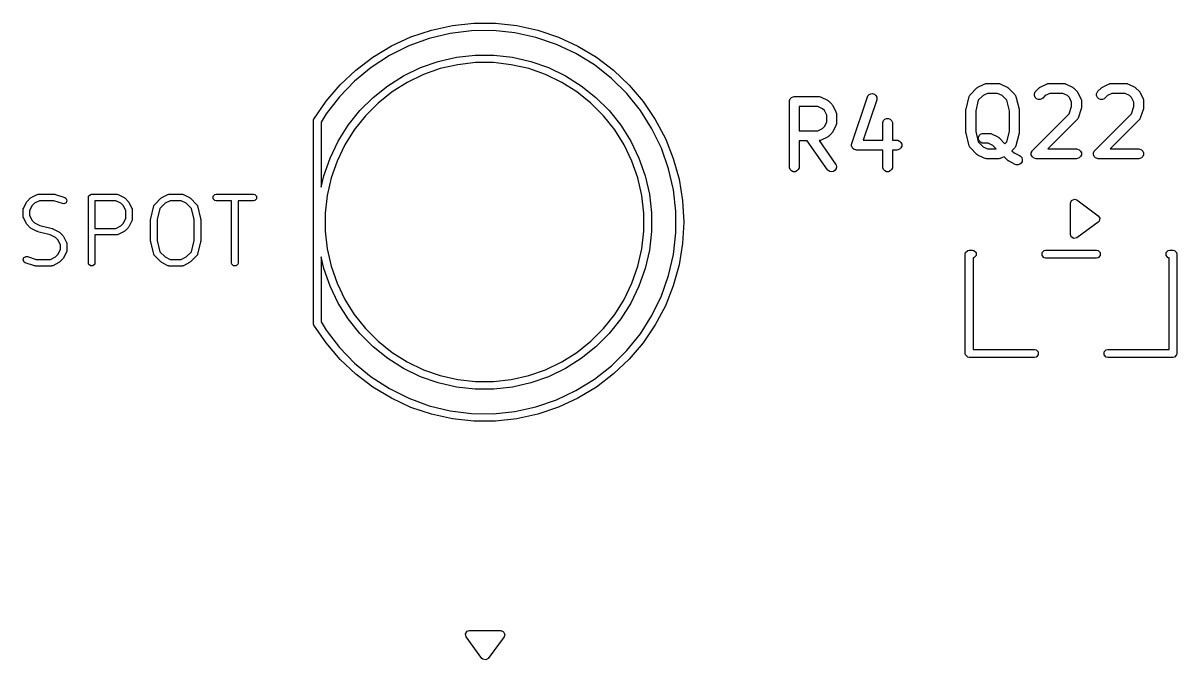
# Model space of a CAD drawing. Header units: millimetres. Extents: x 4 to 152, y 19 to 149.
# Drawn here: x 132.46 to 150.12, y 115.55 to 125.3 of the extents above; entities that cross this region are included whole.
import ezdxf

# ---------------------------------------------------------------- set-up
doc = ezdxf.new("R2010")
doc.units = ezdxf.units.MM
doc.layers.add('F.Silkscreen', color=41, linetype='CONTINUOUS', true_color=0xf2eda1)

msp = doc.modelspace()

# ---------------------------------------------------------------- linework, layer by layer
at = {"layer": 'F.Silkscreen', "linetype": 'CONTINUOUS'}
for p, q in [((138.706741, 125.189577), (139.029169, 125.260247)), ((139.029169, 125.260247), (139.357347, 125.29566)), ((139.357347, 125.29566), (139.68743, 125.295401)), ((139.68743, 125.295401), (140.015551, 125.259473)), ((140.015551, 125.259473), (140.337869, 125.188297)), ((138.094124, 124.946178), (138.393837, 125.084477)), ((138.393837, 125.084477), (138.706741, 125.189577)), ((138.993284, 125.136962), (138.671154, 125.05917)), ((139.32213, 125.177939), (138.993284, 125.136962)), ((139.6535, 125.181579), (139.32213, 125.177939)), ((139.983167, 125.147836), (139.6535, 125.181579)), ((140.306928, 125.07714), (139.983167, 125.147836)), ((140.620654, 124.970393), (140.306928, 125.07714)), ((140.337869, 125.188297), (140.650607, 125.082707)), ((140.650607, 125.082707), (140.950103, 124.943939)), ((137.811111, 124.776301), (138.094124, 124.946178)), ((138.359849, 124.945557), (138.063338, 124.79757)), ((138.671154, 125.05917), (138.359849, 124.945557)), ((140.920345, 124.828956), (140.620654, 124.970393)), ((140.950103, 124.943939), (141.232849, 124.773618)), ((137.548113, 124.576835), (137.811111, 124.776301)), ((138.063338, 124.79757), (137.785402, 124.617097)), ((138.54033, 124.615132), (138.811301, 124.709948)), ((138.811301, 124.709948), (139.091184, 124.77383)), ((139.091184, 124.77383), (139.37646, 124.805973)), ((139.37646, 124.805973), (139.66354, 124.805973)), ((139.66354, 124.805973), (139.948816, 124.77383)), ((139.948816, 124.77383), (140.228699, 124.709948)), ((140.228699, 124.709948), (140.49967, 124.615132)), ((141.202179, 124.654632), (140.920345, 124.828956)), ((141.232849, 124.773618), (141.495534, 124.57374)), ((137.308211, 124.350116), (137.548113, 124.576835)), ((137.785402, 124.617097), (137.529585, 124.406438)), ((138.28168, 124.490572), (138.54033, 124.615132)), ((138.843457, 124.598333), (138.584781, 124.507818)), ((139.110641, 124.659316), (138.843457, 124.598333)), ((139.382973, 124.69), (139.110641, 124.659316)), ((139.657027, 124.69), (139.382973, 124.69)), ((139.929359, 124.659316), (139.657027, 124.69)), ((140.196543, 124.598333), (139.929359, 124.659316)), ((140.455219, 124.507818), (140.196543, 124.598333)), ((140.49967, 124.615132), (140.75832, 124.490572)), ((141.462561, 124.449644), (141.202179, 124.654632)), ((141.495534, 124.57374), (141.73508, 124.346645)), ((137.529585, 124.406438), (137.29915, 124.168281)), ((138.038601, 124.337836), (138.28168, 124.490572)), ((138.337866, 124.38891), (138.105817, 124.243104)), ((138.584781, 124.507818), (138.337866, 124.38891)), ((140.702134, 124.38891), (140.455219, 124.507818)), ((140.934183, 124.243104), (140.702134, 124.38891)), ((140.75832, 124.490572), (141.001399, 124.337836)), ((141.698173, 124.216607), (141.462561, 124.449644)), ((147.073602, 124.314644), (147.16884, 124.362263)), ((147.16884, 124.362263), (147.182571, 124.367518)), ((147.182571, 124.367518), (147.18526, 124.36771)), ((147.18526, 124.36771), (147.187749, 124.36874)), ((147.187749, 124.36874), (147.202381, 124.370181)), ((147.202381, 124.370181), (147.392857, 124.370181)), ((147.392857, 124.370181), (147.407489, 124.36874)), ((147.407489, 124.36874), (147.409978, 124.367709)), ((147.409978, 124.367709), (147.412666, 124.367518)), ((147.412666, 124.367518), (147.426398, 124.362263)), ((147.426398, 124.362263), (147.521636, 124.314644)), ((148.025983, 124.314644), (148.121221, 124.362263)), ((148.121221, 124.362263), (148.134952, 124.367518)), ((148.134952, 124.367518), (148.137641, 124.36771)), ((148.137641, 124.36771), (148.14013, 124.36874)), ((148.14013, 124.36874), (148.154762, 124.370181)), ((148.154762, 124.370181), (148.392857, 124.370181)), ((148.392857, 124.370181), (148.407489, 124.36874)), ((148.407489, 124.36874), (148.409978, 124.367709)), ((148.409978, 124.367709), (148.412666, 124.367518)), ((148.412666, 124.367518), (148.426398, 124.362263)), ((148.426398, 124.362263), (148.521636, 124.314644)), ((148.978364, 124.314644), (149.073602, 124.362263)), ((149.073602, 124.362263), (149.087333, 124.367518)), ((149.087333, 124.367518), (149.090022, 124.36771)), ((149.090022, 124.36771), (149.092511, 124.36874)), ((149.092511, 124.36874), (149.107143, 124.370181)), ((149.107143, 124.370181), (149.345238, 124.370181)), ((149.345238, 124.370181), (149.35987, 124.36874)), ((149.35987, 124.36874), (149.362359, 124.367709)), ((149.362359, 124.367709), (149.365047, 124.367518)), ((149.365047, 124.367518), (149.378779, 124.362263)), ((149.378779, 124.362263), (149.474017, 124.314644)), ((137.094214, 124.0988), (137.308211, 124.350116)), ((137.814153, 124.158844), (138.038601, 124.337836)), ((138.105817, 124.243104), (137.891552, 124.072234)), ((141.148448, 124.072234), (140.934183, 124.243104)), ((141.001399, 124.337836), (141.225847, 124.158844)), ((141.906008, 123.958492), (141.698173, 124.216607)), ((141.73508, 124.346645), (141.948683, 124.094993)), ((145.38123, 124.166517), (145.387224, 124.179942)), ((145.387224, 124.179942), (145.406398, 124.202049)), ((145.406398, 124.202049), (145.432571, 124.215136)), ((145.432571, 124.215136), (145.461761, 124.217211)), ((145.461761, 124.217211), (145.489523, 124.207957)), ((145.489523, 124.207957), (145.511631, 124.188783)), ((145.511631, 124.188783), (145.524717, 124.162609)), ((146.939144, 124.170514), (146.944091, 124.18436)), ((146.944091, 124.18436), (146.947411, 124.188842)), ((146.947411, 124.188842), (146.949545, 124.193992)), ((146.949545, 124.193992), (146.958872, 124.205357)), ((146.958872, 124.205357), (147.05411, 124.300595)), ((147.05411, 124.300595), (147.05986, 124.305316)), ((147.05986, 124.305316), (147.061159, 124.306812)), ((147.061159, 124.306812), (147.063413, 124.308232)), ((147.063413, 124.308232), (147.065475, 124.309923)), ((147.065475, 124.309923), (147.067307, 124.310682)), ((147.067307, 124.310682), (147.073602, 124.314644)), ((147.15157, 124.185923), (147.079627, 124.113981)), ((147.220086, 124.220181), (147.15157, 124.185923)), ((147.375152, 124.220181), (147.220086, 124.220181)), ((147.443668, 124.185923), (147.375152, 124.220181)), ((147.51561, 124.113981), (147.443668, 124.185923)), ((147.521636, 124.314644), (147.527935, 124.31068)), ((147.527935, 124.31068), (147.529763, 124.309922)), ((147.529763, 124.309922), (147.531819, 124.308234)), ((147.531819, 124.308234), (147.534079, 124.306812)), ((147.534079, 124.306812), (147.535378, 124.305314)), ((147.535378, 124.305314), (147.541128, 124.300595)), ((147.541128, 124.300595), (147.636366, 124.205357)), ((147.636366, 124.205357), (147.645694, 124.193992)), ((147.645694, 124.193992), (147.647828, 124.188839)), ((147.647828, 124.188839), (147.651147, 124.18436)), ((147.651147, 124.18436), (147.656094, 124.170514)), ((147.938346, 124.214574), (147.949545, 124.241611)), ((147.938346, 124.185312), (147.938346, 124.214574)), ((147.949545, 124.158275), (147.938346, 124.185312)), ((147.949545, 124.241611), (147.958872, 124.252976)), ((147.958872, 124.252976), (148.006491, 124.300595)), ((148.006491, 124.300595), (148.01224, 124.305314)), ((148.01224, 124.305314), (148.01354, 124.306812)), ((148.01354, 124.306812), (148.015799, 124.308234)), ((148.015799, 124.308234), (148.017856, 124.309922)), ((148.017856, 124.309922), (148.019683, 124.31068)), ((148.019683, 124.31068), (148.025983, 124.314644)), ((148.103951, 124.185923), (148.064938, 124.14691)), ((148.172467, 124.220181), (148.103951, 124.185923)), ((148.375152, 124.220181), (148.172467, 124.220181)), ((148.443668, 124.185923), (148.375152, 124.220181)), ((148.474075, 124.155516), (148.443668, 124.185923)), ((148.521636, 124.314644), (148.527935, 124.31068)), ((148.527935, 124.31068), (148.529763, 124.309922)), ((148.529763, 124.309922), (148.531819, 124.308234)), ((148.531819, 124.308234), (148.534079, 124.306812)), ((148.534079, 124.306812), (148.535378, 124.305314)), ((148.535378, 124.305314), (148.541128, 124.300595)), ((148.541128, 124.300595), (148.588747, 124.252976)), ((148.588747, 124.252976), (148.593465, 124.247227)), ((148.593465, 124.247227), (148.594964, 124.245927)), ((148.594964, 124.245927), (148.596385, 124.243668)), ((148.596385, 124.243668), (148.598074, 124.241611)), ((148.598074, 124.241611), (148.598831, 124.239784)), ((148.598831, 124.239784), (148.602796, 124.233484)), ((148.602796, 124.233484), (148.650415, 124.138246)), ((148.890727, 124.214574), (148.901926, 124.241611)), ((148.890727, 124.185312), (148.890727, 124.214574)), ((148.901926, 124.158275), (148.890727, 124.185312)), ((148.901926, 124.241611), (148.911253, 124.252976)), ((148.911253, 124.252976), (148.958872, 124.300595)), ((148.958872, 124.300595), (148.964621, 124.305314)), ((148.964621, 124.305314), (148.965921, 124.306812)), ((148.965921, 124.306812), (148.96818, 124.308234)), ((148.96818, 124.308234), (148.970237, 124.309922)), ((148.970237, 124.309922), (148.972064, 124.31068)), ((148.972064, 124.31068), (148.978364, 124.314644)), ((149.056332, 124.185923), (149.017319, 124.14691)), ((149.124848, 124.220181), (149.056332, 124.185923)), ((149.327533, 124.220181), (149.124848, 124.220181)), ((149.396049, 124.185923), (149.327533, 124.220181)), ((149.426456, 124.155516), (149.396049, 124.185923)), ((149.474017, 124.314644), (149.480316, 124.31068)), ((149.480316, 124.31068), (149.482144, 124.309922)), ((149.482144, 124.309922), (149.4842, 124.308234)), ((149.4842, 124.308234), (149.48646, 124.306812)), ((149.48646, 124.306812), (149.487759, 124.305314)), ((149.487759, 124.305314), (149.493509, 124.300595)), ((149.493509, 124.300595), (149.541128, 124.252976)), ((149.541128, 124.252976), (149.545846, 124.247227)), ((149.545846, 124.247227), (149.547345, 124.245927)), ((149.547345, 124.245927), (149.548766, 124.243668)), ((149.548766, 124.243668), (149.550455, 124.241611)), ((149.550455, 124.241611), (149.551212, 124.239784)), ((149.551212, 124.239784), (149.555177, 124.233484)), ((149.555177, 124.233484), (149.602796, 124.138246)), ((136.908629, 123.82583), (137.094214, 124.0988)), ((137.29915, 124.168281), (137.097035, 123.905663)), ((137.611156, 123.955847), (137.814153, 124.158844)), ((137.891552, 124.072234), (137.697766, 123.878448)), ((141.342234, 123.878448), (141.148448, 124.072234)), ((141.225847, 124.158844), (141.428844, 123.955847)), ((141.948683, 124.094993), (142.13384, 123.821733)), ((144.186905, 124.095181), (144.188346, 124.109813)), ((144.186905, 123.095181), (144.186905, 124.095181)), ((144.188346, 124.109813), (144.199545, 124.136849)), ((144.199545, 124.136849), (144.220237, 124.157541)), ((144.220237, 124.157541), (144.247273, 124.16874)), ((144.247273, 124.16874), (144.261905, 124.170181)), ((144.261905, 124.170181), (144.642857, 124.170181)), ((144.625152, 124.020181), (144.336905, 124.020181)), ((144.336905, 124.020181), (144.336905, 123.646372)), ((144.693668, 123.985923), (144.625152, 124.020181)), ((144.642857, 124.170181), (144.657489, 124.16874)), ((144.657489, 124.16874), (144.659978, 124.167709)), ((144.659978, 124.167709), (144.662666, 124.167518)), ((144.662666, 124.167518), (144.676398, 124.162263)), ((144.676398, 124.162263), (144.771636, 124.114644)), ((144.771636, 124.114644), (144.777935, 124.11068)), ((144.777935, 124.11068), (144.779763, 124.109922)), ((144.779763, 124.109922), (144.781819, 124.108234)), ((144.781819, 124.108234), (144.784079, 124.106812)), ((144.784079, 124.106812), (144.785378, 124.105314)), ((144.785378, 124.105314), (144.791128, 124.100595)), ((144.791128, 124.100595), (144.838747, 124.052976)), ((144.838747, 124.052976), (144.843465, 124.047227)), ((144.843465, 124.047227), (144.844964, 124.045927)), ((144.844964, 124.045927), (144.846385, 124.043668)), ((144.846385, 124.043668), (144.848074, 124.041611)), ((144.848074, 124.041611), (144.848831, 124.039784)), ((144.848831, 124.039784), (144.852796, 124.033484)), ((144.852796, 124.033484), (144.900415, 123.938246)), ((145.143135, 123.452232), (145.38123, 124.166517)), ((145.523532, 124.119082), (145.318343, 123.503515)), ((145.526792, 124.133419), (145.523532, 124.119082)), ((145.524717, 124.162609), (145.526792, 124.133419)), ((146.891525, 123.980038), (146.939144, 124.170514)), ((147.079627, 124.113981), (147.039286, 123.952614)), ((147.555952, 123.952614), (147.51561, 124.113981)), ((147.656094, 124.170514), (147.703713, 123.980038)), ((147.970237, 124.137583), (147.949545, 124.158275)), ((147.997274, 124.126384), (147.970237, 124.137583)), ((148.026536, 124.126384), (147.997274, 124.126384)), ((148.053573, 124.137583), (148.026536, 124.126384)), ((148.064938, 124.14691), (148.053573, 124.137583)), ((148.470161, 123.907124), (148.508333, 124.021637)), ((148.508333, 124.087), (148.474075, 124.155516)), ((148.508333, 124.021637), (148.508333, 124.087)), ((148.650415, 124.138246), (148.65567, 124.124515)), ((148.65567, 124.124515), (148.655861, 124.121826)), ((148.655861, 124.121826), (148.656892, 124.119337)), ((148.656892, 124.119337), (148.658333, 124.104705)), ((148.657744, 124.000086), (148.657153, 123.997489)), ((148.658333, 124.009467), (148.657603, 124.002061)), ((148.657603, 124.002061), (148.657744, 124.000086)), ((148.658333, 124.104705), (148.658333, 124.009467)), ((148.922618, 124.137583), (148.901926, 124.158275)), ((148.949655, 124.126384), (148.922618, 124.137583)), ((148.978917, 124.126384), (148.949655, 124.126384)), ((149.005954, 124.137583), (148.978917, 124.126384)), ((149.017319, 124.14691), (149.005954, 124.137583)), ((149.422542, 123.907124), (149.460714, 124.021637)), ((149.460714, 124.087), (149.426456, 124.155516)), ((149.460714, 124.021637), (149.460714, 124.087)), ((149.602796, 124.138246), (149.608051, 124.124515)), ((149.608051, 124.124515), (149.608242, 124.121826)), ((149.608242, 124.121826), (149.609273, 124.119337)), ((149.609273, 124.119337), (149.610714, 124.104705)), ((149.610125, 124.000086), (149.609534, 123.997489)), ((149.610714, 124.009467), (149.609984, 124.002061)), ((149.609984, 124.002061), (149.610125, 124.000086)), ((149.610714, 124.104705), (149.610714, 124.009467)), ((136.907473, 123.820868), (136.908629, 123.82583)), ((137.097035, 123.905663), (137.02, 123.778117)), ((137.432164, 123.731399), (137.611156, 123.955847)), ((137.697766, 123.878448), (137.526896, 123.664183)), ((141.513104, 123.664183), (141.342234, 123.878448)), ((141.428844, 123.955847), (141.607836, 123.731399)), ((142.083417, 123.67859), (141.906008, 123.958492)), ((144.724075, 123.955516), (144.693668, 123.985923)), ((144.758333, 123.887), (144.724075, 123.955516)), ((144.758333, 123.779553), (144.758333, 123.887)), ((144.900415, 123.938246), (144.90567, 123.924515)), ((144.90567, 123.924515), (144.905861, 123.921826)), ((144.905861, 123.921826), (144.906892, 123.919337)), ((144.906892, 123.919337), (144.908333, 123.904705)), ((144.908333, 123.904705), (144.908333, 123.761848)), ((145.628116, 123.803516), (145.648808, 123.824208)), ((145.648808, 123.824208), (145.675844, 123.835407)), ((145.675844, 123.835407), (145.705108, 123.835407)), ((145.705108, 123.835407), (145.732144, 123.824208)), ((145.732144, 123.824208), (145.752836, 123.803516)), ((146.889286, 123.961848), (146.889537, 123.964402)), ((146.889286, 123.628515), (146.889286, 123.961848)), ((146.889375, 123.965494), (146.890184, 123.970968)), ((146.889537, 123.964402), (146.889375, 123.965494)), ((146.890184, 123.970968), (146.890727, 123.97648)), ((146.890727, 123.97648), (146.891149, 123.977502)), ((146.891149, 123.977502), (146.891525, 123.980038)), ((147.039286, 123.952614), (147.039286, 123.637749)), ((147.555952, 123.637749), (147.555952, 123.952614)), ((147.703713, 123.980038), (147.704088, 123.977502)), ((147.704088, 123.977502), (147.704511, 123.97648)), ((147.704511, 123.97648), (147.705053, 123.970968)), ((147.705053, 123.970968), (147.705863, 123.965494)), ((147.705863, 123.965494), (147.7057, 123.964402)), ((147.7057, 123.964402), (147.705952, 123.961848)), ((147.705952, 123.961848), (147.705952, 123.628515)), ((147.911253, 123.348214), (148.470161, 123.907124)), ((148.598075, 123.824942), (148.588747, 123.813577)), ((148.599106, 123.827433), (148.598075, 123.824942)), ((148.600871, 123.829467), (148.599106, 123.827433)), ((148.606865, 123.842893), (148.600871, 123.829467)), ((148.654484, 123.985749), (148.606865, 123.842893)), ((148.656133, 123.993005), (148.654484, 123.985749)), ((148.656892, 123.994835), (148.656133, 123.993005)), ((148.657153, 123.997489), (148.656892, 123.994835)), ((148.863634, 123.348214), (149.422542, 123.907124)), ((149.550456, 123.824942), (149.541128, 123.813577)), ((149.551487, 123.827433), (149.550456, 123.824942)), ((149.553252, 123.829467), (149.551487, 123.827433)), ((149.559246, 123.842893), (149.553252, 123.829467)), ((149.606865, 123.985749), (149.559246, 123.842893)), ((149.608514, 123.993005), (149.606865, 123.985749)), ((149.609273, 123.994835), (149.608514, 123.993005)), ((149.609534, 123.997489), (149.609273, 123.994835)), ((136.9, 123.795), (136.904567, 123.817961)), ((136.9, 120.705), (136.9, 123.795)), ((136.904567, 123.817961), (136.907473, 123.820868)), ((137.02, 123.778117), (137.02, 122.783222)), ((137.279428, 123.48832), (137.432164, 123.731399)), ((137.526896, 123.664183), (137.38109, 123.432134)), ((141.65891, 123.432134), (141.513104, 123.664183)), ((141.607836, 123.731399), (141.760572, 123.48832)), ((142.228138, 123.380471), (142.083417, 123.67859)), ((142.13384, 123.821733), (142.288382, 123.530063)), ((144.336905, 123.646372), (144.625152, 123.646372)), ((144.625152, 123.646372), (144.693668, 123.68063)), ((144.693668, 123.68063), (144.724075, 123.711037)), ((144.724075, 123.711037), (144.758333, 123.779553)), ((144.900415, 123.728307), (144.852796, 123.633069)), ((144.90567, 123.742038), (144.900415, 123.728307)), ((144.905861, 123.744728), (144.90567, 123.742038)), ((144.906892, 123.747216), (144.905861, 123.744728)), ((144.908333, 123.761848), (144.906892, 123.747216)), ((145.615476, 123.761848), (145.616917, 123.77648)), ((145.615476, 123.503515), (145.615476, 123.761848)), ((145.616917, 123.77648), (145.628116, 123.803516)), ((145.752836, 123.803516), (145.764035, 123.77648)), ((145.764035, 123.77648), (145.765476, 123.761848)), ((145.765476, 123.761848), (145.765476, 123.503515)), ((148.588747, 123.813577), (148.145352, 123.370181)), ((149.541128, 123.813577), (149.097733, 123.370181)), ((137.154868, 123.22967), (137.279428, 123.48832)), ((141.760572, 123.48832), (141.885132, 123.22967)), ((142.288382, 123.530063), (142.4105, 123.223401)), ((144.460951, 123.496372), (144.336905, 123.496372)), ((144.336905, 123.496372), (144.336905, 123.095181)), ((144.771891, 123.052171), (144.460951, 123.496372)), ((144.657489, 123.497813), (144.643972, 123.496482)), ((144.643972, 123.496482), (144.894776, 123.13819)), ((144.659978, 123.498845), (144.657489, 123.497813)), ((144.662666, 123.499035), (144.659978, 123.498845)), ((144.676398, 123.50429), (144.662666, 123.499035)), ((144.771636, 123.551909), (144.676398, 123.50429)), ((144.777935, 123.555874), (144.771636, 123.551909)), ((144.779763, 123.556631), (144.777935, 123.555874)), ((144.781819, 123.55832), (144.779763, 123.556631)), ((144.784079, 123.559741), (144.781819, 123.55832)), ((144.785378, 123.56124), (144.784079, 123.559741)), ((144.791128, 123.565958), (144.785378, 123.56124)), ((144.838747, 123.613577), (144.791128, 123.565958)), ((144.843465, 123.619327), (144.838747, 123.613577)), ((144.844964, 123.620626), (144.843465, 123.619327)), ((144.846385, 123.622886), (144.844964, 123.620626)), ((144.848074, 123.624942), (144.846385, 123.622886)), ((144.848831, 123.62677), (144.848074, 123.624942)), ((144.852796, 123.633069), (144.848831, 123.62677)), ((145.318343, 123.503515), (145.615476, 123.503515)), ((145.765476, 123.503515), (145.833333, 123.503515)), ((145.833333, 123.503515), (145.847965, 123.502074)), ((145.847965, 123.502074), (145.875001, 123.490875)), ((145.875001, 123.490875), (145.895693, 123.470183)), ((145.895693, 123.470183), (145.906892, 123.443147)), ((146.889537, 123.625962), (146.889286, 123.628515)), ((146.889375, 123.624869), (146.889537, 123.625962)), ((146.890184, 123.619396), (146.889375, 123.624869)), ((146.890727, 123.613883), (146.890184, 123.619396)), ((146.891149, 123.612862), (146.890727, 123.613883)), ((146.891525, 123.610325), (146.891149, 123.612862)), ((146.939144, 123.419849), (146.891525, 123.610325)), ((147.039286, 123.637749), (147.079627, 123.476383)), ((147.079627, 123.476383), (147.15157, 123.404439)), ((147.081203, 123.547909), (147.092402, 123.574945)), ((147.081203, 123.518645), (147.081203, 123.547909)), ((147.092402, 123.491609), (147.081203, 123.518645)), ((147.092402, 123.574945), (147.113094, 123.595637)), ((147.113094, 123.470917), (147.092402, 123.491609)), ((147.113094, 123.595637), (147.14013, 123.606836)), ((147.14013, 123.459718), (147.113094, 123.470917)), ((147.14013, 123.606836), (147.154762, 123.608277)), ((147.154762, 123.608277), (147.25, 123.608277)), ((147.25, 123.608277), (147.264632, 123.606836)), ((147.264632, 123.606836), (147.267121, 123.605805)), ((147.267121, 123.605805), (147.269809, 123.605614)), ((147.269809, 123.605614), (147.283541, 123.600359)), ((147.283541, 123.600359), (147.378779, 123.55274)), ((147.378779, 123.55274), (147.385078, 123.548776)), ((147.385078, 123.548776), (147.386906, 123.548018)), ((147.386906, 123.548018), (147.388962, 123.54633)), ((147.388962, 123.54633), (147.391222, 123.544908)), ((147.391222, 123.544908), (147.392521, 123.54341)), ((147.392521, 123.54341), (147.398271, 123.538691)), ((147.398271, 123.538691), (147.488094, 123.448867)), ((147.488094, 123.448867), (147.51561, 123.476383)), ((147.51561, 123.476383), (147.555952, 123.637749)), ((147.703713, 123.610325), (147.656094, 123.419849)), ((147.704088, 123.612862), (147.703713, 123.610325)), ((147.704511, 123.613883), (147.704088, 123.612862)), ((147.705053, 123.619396), (147.704511, 123.613883)), ((147.705863, 123.624869), (147.705053, 123.619396)), ((147.705952, 123.628515), (147.7057, 123.625962)), ((147.7057, 123.625962), (147.705863, 123.624869)), ((137.38109, 123.432134), (137.262182, 123.185219)), ((141.777818, 123.185219), (141.65891, 123.432134)), ((142.338325, 123.067936), (142.228138, 123.380471)), ((145.139875, 123.437895), (145.140727, 123.441642)), ((145.140727, 123.42591), (145.139875, 123.437895)), ((145.140727, 123.443147), (145.141485, 123.444979)), ((145.140727, 123.441642), (145.140727, 123.443147)), ((145.140727, 123.413883), (145.140727, 123.42591)), ((145.141759, 123.411392), (145.140727, 123.413883)), ((145.141485, 123.444979), (145.143135, 123.452232)), ((145.14195, 123.408705), (145.141759, 123.411392)), ((145.147324, 123.397956), (145.14195, 123.408705)), ((145.151926, 123.386847), (145.147324, 123.397956)), ((145.153831, 123.384942), (145.151926, 123.386847)), ((145.155036, 123.382532), (145.153831, 123.384942)), ((145.164118, 123.374655), (145.155036, 123.382532)), ((145.172618, 123.366155), (145.164118, 123.374655)), ((145.175106, 123.365125), (145.172618, 123.366155)), ((145.177143, 123.363358), (145.175106, 123.365125)), ((145.188546, 123.359557), (145.177143, 123.363358)), ((145.199654, 123.354956), (145.188546, 123.359557)), ((145.20348, 123.35458), (145.199654, 123.354956)), ((145.204906, 123.354104), (145.20348, 123.35458)), ((145.20688, 123.354245), (145.204906, 123.354104)), ((145.214286, 123.353515), (145.20688, 123.354245)), ((145.615476, 123.353515), (145.214286, 123.353515)), ((145.615476, 123.095181), (145.615476, 123.353515)), ((145.833333, 123.353515), (145.765476, 123.353515)), ((145.765476, 123.353515), (145.765476, 123.095181)), ((145.847965, 123.354956), (145.833333, 123.353515)), ((145.875001, 123.366155), (145.847965, 123.354956)), ((145.895693, 123.386847), (145.875001, 123.366155)), ((145.906892, 123.413883), (145.895693, 123.386847)), ((145.906892, 123.443147), (145.906892, 123.413883)), ((146.944091, 123.406003), (146.939144, 123.419849)), ((146.94741, 123.401524), (146.944091, 123.406003)), ((146.949544, 123.396372), (146.94741, 123.401524)), ((146.958872, 123.385006), (146.949544, 123.396372)), ((147.05411, 123.289767), (146.958872, 123.385006)), ((147.154762, 123.458277), (147.14013, 123.459718)), ((147.15157, 123.404439), (147.220086, 123.370181)), ((147.232295, 123.458277), (147.154762, 123.458277)), ((147.220086, 123.370181), (147.354649, 123.370181)), ((147.30081, 123.42402), (147.232295, 123.458277)), ((147.354649, 123.370181), (147.30081, 123.42402)), ((147.636367, 123.385007), (147.59416, 123.342801)), ((147.59416, 123.342801), (147.62776, 123.309201)), ((147.62776, 123.309201), (147.712112, 123.267025)), ((147.645694, 123.396372), (147.636367, 123.385007)), ((147.647827, 123.401524), (147.645694, 123.396372)), ((147.651147, 123.406003), (147.647827, 123.401524)), ((147.656094, 123.419849), (147.651147, 123.406003)), ((147.890727, 123.309813), (147.901926, 123.336849)), ((147.890727, 123.280549), (147.890727, 123.309813)), ((147.901926, 123.336849), (147.911253, 123.348214)), ((148.145352, 123.370181), (148.583333, 123.370181)), ((148.583333, 123.370181), (148.597965, 123.36874)), ((148.597965, 123.36874), (148.625001, 123.357541)), ((148.625001, 123.357541), (148.645693, 123.336849)), ((148.645693, 123.336849), (148.656892, 123.309813)), ((148.656892, 123.309813), (148.656892, 123.280549)), ((148.843108, 123.309813), (148.854307, 123.336849)), ((148.843108, 123.280549), (148.843108, 123.309813)), ((148.854307, 123.336849), (148.863634, 123.348214)), ((149.097733, 123.370181), (149.535714, 123.370181)), ((149.535714, 123.370181), (149.550346, 123.36874)), ((149.550346, 123.36874), (149.577382, 123.357541)), ((149.577382, 123.357541), (149.598074, 123.336849)), ((149.598074, 123.336849), (149.609273, 123.309813)), ((149.609273, 123.309813), (149.609273, 123.280549)), ((137.060052, 122.958699), (137.154868, 123.22967)), ((137.262182, 123.185219), (137.171667, 122.926543)), ((141.868333, 122.926543), (141.777818, 123.185219)), ((141.885132, 123.22967), (141.979948, 122.958699)), ((142.4105, 123.223401), (142.498764, 122.905338)), ((144.894776, 123.13819), (144.901986, 123.125377)), ((144.901986, 123.125377), (144.908315, 123.096806)), ((147.05986, 123.285047), (147.05411, 123.289767)), ((147.061159, 123.28355), (147.05986, 123.285047)), ((147.063413, 123.282131), (147.061159, 123.28355)), ((147.065475, 123.280439), (147.063413, 123.282131)), ((147.067307, 123.279681), (147.065475, 123.280439)), ((147.073602, 123.275718), (147.067307, 123.279681)), ((147.16884, 123.228099), (147.073602, 123.275718)), ((147.182571, 123.222844), (147.16884, 123.228099)), ((147.18526, 123.222653), (147.182571, 123.222844)), ((147.187749, 123.221622), (147.18526, 123.222653)), ((147.202381, 123.220181), (147.187749, 123.221622)), ((147.392857, 123.220181), (147.202381, 123.220181)), ((147.407489, 123.221622), (147.392857, 123.220181)), ((147.409978, 123.222654), (147.407489, 123.221622)), ((147.412666, 123.222844), (147.409978, 123.222654)), ((147.426398, 123.228099), (147.412666, 123.222844)), ((147.473286, 123.251543), (147.426398, 123.228099)), ((147.5303, 123.194529), (147.473286, 123.251543)), ((147.53605, 123.189809), (147.5303, 123.194529)), ((147.537349, 123.188312), (147.53605, 123.189809)), ((147.539603, 123.186893), (147.537349, 123.188312)), ((147.541665, 123.185201), (147.539603, 123.186893)), ((147.543497, 123.184443), (147.541665, 123.185201)), ((147.549792, 123.18048), (147.543497, 123.184443)), ((147.64503, 123.132861), (147.549792, 123.18048)), ((147.658761, 123.127606), (147.64503, 123.132861)), ((147.687951, 123.125532), (147.658761, 123.127606)), ((147.715713, 123.134786), (147.687951, 123.125532)), ((147.712112, 123.267025), (147.724555, 123.259193)), ((147.73782, 123.153959), (147.715713, 123.134786)), ((147.724555, 123.259193), (147.743728, 123.237085)), ((147.750908, 123.180134), (147.73782, 123.153959)), ((147.743728, 123.237085), (147.752982, 123.209324)), ((147.752982, 123.209324), (147.750908, 123.180134)), ((147.901926, 123.253513), (147.890727, 123.280549)), ((147.922618, 123.232821), (147.901926, 123.253513)), ((147.949654, 123.221622), (147.922618, 123.232821)), ((147.964286, 123.220181), (147.949654, 123.221622)), ((148.583333, 123.220181), (147.964286, 123.220181)), ((148.597965, 123.221622), (148.583333, 123.220181)), ((148.625001, 123.232821), (148.597965, 123.221622)), ((148.645693, 123.253513), (148.625001, 123.232821)), ((148.656892, 123.280549), (148.645693, 123.253513)), ((148.854307, 123.253513), (148.843108, 123.280549)), ((148.874999, 123.232821), (148.854307, 123.253513)), ((148.902035, 123.221622), (148.874999, 123.232821)), ((148.916667, 123.220181), (148.902035, 123.221622)), ((149.535714, 123.220181), (148.916667, 123.220181)), ((149.550346, 123.221622), (149.535714, 123.220181)), ((149.577382, 123.232821), (149.550346, 123.221622)), ((149.598074, 123.253513), (149.577382, 123.232821)), ((149.609273, 123.280549), (149.598074, 123.253513)), ((137.02, 122.783222), (137.060052, 122.958699)), ((141.979948, 122.958699), (142.04383, 122.678816)), ((142.412573, 122.744971), (142.338325, 123.067936)), ((144.188346, 123.080549), (144.186905, 123.095181)), ((144.199545, 123.053513), (144.188346, 123.080549)), ((144.220237, 123.032821), (144.199545, 123.053513)), ((144.247273, 123.021622), (144.220237, 123.032821)), ((144.276537, 123.021622), (144.247273, 123.021622)), ((144.303573, 123.032821), (144.276537, 123.021622)), ((144.324265, 123.053513), (144.303573, 123.032821)), ((144.335464, 123.080549), (144.324265, 123.053513)), ((144.336905, 123.095181), (144.335464, 123.080549)), ((144.781462, 123.041011), (144.771891, 123.052171)), ((144.806141, 123.025284), (144.781462, 123.041011)), ((144.834958, 123.020198), (144.806141, 123.025284)), ((144.863529, 123.026528), (144.834958, 123.020198)), ((144.887503, 123.04331), (144.863529, 123.026528)), ((144.90323, 123.067988), (144.887503, 123.04331)), ((144.908315, 123.096806), (144.90323, 123.067988)), ((145.616917, 123.080549), (145.615476, 123.095181)), ((145.628116, 123.053513), (145.616917, 123.080549)), ((145.648808, 123.032821), (145.628116, 123.053513)), ((145.675844, 123.021622), (145.648808, 123.032821)), ((145.705108, 123.021622), (145.675844, 123.021622)), ((145.732144, 123.032821), (145.705108, 123.021622)), ((145.752836, 123.053513), (145.732144, 123.032821)), ((145.764035, 123.080549), (145.752836, 123.053513)), ((145.765476, 123.095181), (145.764035, 123.080549)), ((137.171667, 122.926543), (137.110684, 122.659359)), ((141.929316, 122.659359), (141.868333, 122.926543)), ((142.498764, 122.905338), (142.552139, 122.579599)), ((132.518529, 122.567698), (132.566147, 122.615317)), ((132.566147, 122.615317), (132.572813, 122.619772)), ((132.572813, 122.619772), (132.579142, 122.624683)), ((132.579142, 122.624683), (132.67438, 122.672302)), ((132.67438, 122.672302), (132.676795, 122.672964)), ((132.676795, 122.672964), (132.677607, 122.673775)), ((132.677607, 122.673775), (132.685468, 122.675339)), ((132.685468, 122.675339), (132.693196, 122.677455)), ((132.693196, 122.677455), (132.694284, 122.677093)), ((132.694284, 122.677093), (132.696741, 122.677581)), ((132.696741, 122.677581), (132.934836, 122.677581)), ((132.934836, 122.677581), (132.942698, 122.676018)), ((132.942698, 122.676018), (132.950647, 122.675015)), ((132.950647, 122.675015), (133.093504, 122.627396)), ((133.093504, 122.627396), (133.110452, 122.617735)), ((133.110452, 122.617735), (133.127567, 122.583506)), ((133.456265, 122.627581), (133.460071, 122.646715)), ((133.456265, 121.627581), (133.456265, 122.627581)), ((133.460071, 122.646715), (133.487131, 122.673775)), ((133.487131, 122.673775), (133.506265, 122.677581)), ((133.506265, 122.677581), (133.887217, 122.677581)), ((133.887217, 122.677581), (133.889673, 122.677093)), ((133.889673, 122.677093), (133.890762, 122.677455)), ((133.890762, 122.677455), (133.898489, 122.675339)), ((133.898489, 122.675339), (133.906351, 122.673775)), ((133.906351, 122.673775), (133.907162, 122.672964)), ((133.907162, 122.672964), (133.909578, 122.672302)), ((133.909578, 122.672302), (134.004815, 122.624684)), ((134.004815, 122.624684), (134.011148, 122.619769)), ((134.011148, 122.619769), (134.01781, 122.615317)), ((134.01781, 122.615317), (134.065429, 122.567699)), ((134.47091, 122.520079), (134.566148, 122.615317)), ((134.566148, 122.615317), (134.572807, 122.619768)), ((134.572807, 122.619768), (134.579142, 122.624683)), ((134.579142, 122.624683), (134.67438, 122.672302)), ((134.67438, 122.672302), (134.676795, 122.672964)), ((134.676795, 122.672964), (134.677607, 122.673775)), ((134.677607, 122.673775), (134.685468, 122.675339)), ((134.685468, 122.675339), (134.693196, 122.677455)), ((134.693196, 122.677455), (134.694284, 122.677093)), ((134.694284, 122.677093), (134.696741, 122.677581)), ((134.696741, 122.677581), (134.887217, 122.677581)), ((134.887217, 122.677581), (134.889673, 122.677093)), ((134.889673, 122.677093), (134.890762, 122.677455)), ((134.890762, 122.677455), (134.898489, 122.675339)), ((134.898489, 122.675339), (134.906351, 122.673775)), ((134.906351, 122.673775), (134.907162, 122.672964)), ((134.907162, 122.672964), (134.909578, 122.672302)), ((134.909578, 122.672302), (135.004815, 122.624684)), ((135.004815, 122.624684), (135.011148, 122.619769)), ((135.011148, 122.619769), (135.01781, 122.615317)), ((135.01781, 122.615317), (135.113048, 122.520079)), ((135.364833, 122.646715), (135.391893, 122.673775)), ((135.364833, 122.608447), (135.364833, 122.646715)), ((135.391893, 122.581387), (135.364833, 122.608447)), ((135.391893, 122.673775), (135.411027, 122.677581)), ((135.411027, 122.677581), (135.982455, 122.677581)), ((135.982455, 122.677581), (136.001589, 122.673775)), ((136.001589, 122.673775), (136.028649, 122.646715)), ((136.028649, 122.608447), (136.001589, 122.581387)), ((136.028649, 122.646715), (136.028649, 122.608447)), ((137.110684, 122.659359), (137.08, 122.387027)), ((141.96, 122.387027), (141.929316, 122.659359)), ((142.04383, 122.678816), (142.075973, 122.39354)), ((142.449936, 122.415695), (142.412573, 122.744971)), ((148.507574, 122.582426), (148.55, 122.6)), ((148.55, 122.6), (148.58529, 122.588524)), ((148.58529, 122.588524), (148.91529, 122.348524)), ((132.456265, 122.437105), (132.456753, 122.439562)), ((132.456265, 122.341867), (132.456265, 122.437105)), ((132.456391, 122.44065), (132.458507, 122.448378)), ((132.456753, 122.439562), (132.456391, 122.44065)), ((132.458507, 122.448378), (132.460071, 122.456239)), ((132.460071, 122.456239), (132.460882, 122.457051)), ((132.460882, 122.457051), (132.461544, 122.459466)), ((132.461544, 122.459466), (132.509162, 122.554703)), ((132.509162, 122.554703), (132.514077, 122.561037)), ((132.514077, 122.561037), (132.518529, 122.567698)), ((132.594976, 122.502726), (132.556265, 122.425302)), ((132.556265, 122.425302), (132.556265, 122.35367)), ((132.631121, 122.53887), (132.594976, 122.502726)), ((132.708545, 122.577581), (132.631121, 122.53887)), ((132.926723, 122.577581), (132.708545, 122.577581)), ((133.061881, 122.532528), (132.926723, 122.577581)), ((133.081237, 122.530088), (133.061881, 122.532528)), ((133.115465, 122.547202), (133.081237, 122.530088)), ((133.127567, 122.583506), (133.115465, 122.547202)), ((133.875414, 122.577581), (133.556265, 122.577581)), ((133.556265, 122.577581), (133.556265, 122.153772)), ((133.952837, 122.53887), (133.875414, 122.577581)), ((133.988981, 122.502725), (133.952837, 122.53887)), ((134.027693, 122.425302), (133.988981, 122.502725)), ((134.027693, 122.306052), (134.027693, 122.425302)), ((134.065429, 122.567699), (134.069883, 122.561033)), ((134.069883, 122.561033), (134.074795, 122.554704)), ((134.074795, 122.554704), (134.122414, 122.459466)), ((134.122414, 122.459466), (134.123075, 122.457051)), ((134.123075, 122.457051), (134.123887, 122.456239)), ((134.123887, 122.456239), (134.12545, 122.448378)), ((134.12545, 122.448378), (134.127567, 122.44065)), ((134.127567, 122.44065), (134.127204, 122.439562)), ((134.127204, 122.439562), (134.127693, 122.437105)), ((134.127693, 122.437105), (134.127693, 122.294248)), ((134.410139, 122.306375), (134.457758, 122.496851)), ((134.457758, 122.496851), (134.460071, 122.501748)), ((134.460071, 122.503858), (134.463474, 122.508952)), ((134.460071, 122.501748), (134.460071, 122.503858)), ((134.463474, 122.508952), (134.466091, 122.51449)), ((134.466091, 122.51449), (134.467901, 122.515577)), ((134.467901, 122.515577), (134.47091, 122.520079)), ((134.551413, 122.459163), (134.508646, 122.288093)), ((134.631119, 122.538869), (134.551413, 122.459163)), ((134.708545, 122.577581), (134.631119, 122.538869)), ((134.875414, 122.577581), (134.708545, 122.577581)), ((134.952838, 122.538869), (134.875414, 122.577581)), ((135.032544, 122.459163), (134.952838, 122.538869)), ((135.075312, 122.288093), (135.032544, 122.459163)), ((135.113048, 122.520079), (135.116056, 122.515577)), ((135.116056, 122.515577), (135.117867, 122.51449)), ((135.117867, 122.51449), (135.120483, 122.508952)), ((135.120483, 122.508952), (135.123887, 122.503858)), ((135.123887, 122.503858), (135.123887, 122.501748)), ((135.123887, 122.501748), (135.1262, 122.496851)), ((135.1262, 122.496851), (135.173819, 122.306375)), ((135.411027, 122.577581), (135.391893, 122.581387)), ((135.646741, 122.577581), (135.411027, 122.577581)), ((135.646741, 121.627581), (135.646741, 122.577581)), ((135.982455, 122.577581), (135.746741, 122.577581)), ((135.746741, 122.577581), (135.746741, 121.627581)), ((136.001589, 122.581387), (135.982455, 122.577581)), ((142.45, 122.25), (142.449936, 122.415695)), ((142.552139, 122.579599), (142.57, 122.25)), ((148.49, 122.54), (148.507574, 122.582426)), ((148.49, 122.06), (148.49, 122.54)), ((132.456753, 122.339411), (132.456265, 122.341867)), ((132.456391, 122.338322), (132.456753, 122.339411)), ((132.458507, 122.330595), (132.456391, 122.338322)), ((132.460071, 122.322733), (132.458507, 122.330595)), ((132.460882, 122.321922), (132.460071, 122.322733)), ((132.461544, 122.319506), (132.460882, 122.321922)), ((132.509162, 122.224269), (132.461544, 122.319506)), ((132.556265, 122.35367), (132.594976, 122.276247)), ((132.594976, 122.276247), (132.631121, 122.240103)), ((132.631121, 122.240103), (132.714193, 122.198567)), ((133.988981, 122.228629), (134.027693, 122.306052)), ((134.122414, 122.271887), (134.074795, 122.176649)), ((134.123075, 122.274303), (134.122414, 122.271887)), ((134.123887, 122.275114), (134.123075, 122.274303)), ((134.12545, 122.282976), (134.123887, 122.275114)), ((134.127567, 122.290703), (134.12545, 122.282976)), ((134.127693, 122.294248), (134.127204, 122.291792)), ((134.127204, 122.291792), (134.127567, 122.290703)), ((134.408646, 122.294248), (134.409841, 122.300258)), ((134.408646, 121.960915), (134.408646, 122.294248)), ((134.409841, 122.300258), (134.410139, 122.306375)), ((134.508646, 122.288093), (134.508646, 121.96707)), ((135.075312, 121.96707), (135.075312, 122.288093)), ((135.173819, 122.306375), (135.174116, 122.300258)), ((135.174116, 122.300258), (135.175312, 122.294248)), ((135.175312, 122.294248), (135.175312, 121.960915)), ((137.08, 122.387027), (137.08, 122.112973)), ((141.96, 122.112973), (141.96, 122.387027)), ((142.075973, 122.39354), (142.075973, 122.10646)), ((142.449936, 122.084305), (142.45, 122.25)), ((142.57, 122.25), (142.552139, 121.920401)), ((148.91529, 122.251476), (148.58529, 122.011476)), ((148.91529, 122.348524), (148.939266, 122.309358)), ((148.928524, 122.26471), (148.91529, 122.251476)), ((148.939266, 122.309358), (148.928524, 122.26471)), ((132.514077, 122.217936), (132.509162, 122.224269)), ((132.518529, 122.211274), (132.514077, 122.217936)), ((132.566147, 122.163655), (132.518529, 122.211274)), ((132.572813, 122.159201), (132.566147, 122.163655)), ((132.579142, 122.154289), (132.572813, 122.159201)), ((132.67438, 122.10667), (132.579142, 122.154289)), ((132.679661, 122.105224), (132.67438, 122.10667)), ((132.684614, 122.102884), (132.679661, 122.105224)), ((132.869766, 122.056596), (132.684614, 122.102884)), ((132.714193, 122.198567), (132.899344, 122.152279)), ((132.952837, 122.015061), (132.869766, 122.056596)), ((132.899344, 122.152279), (132.904296, 122.14994)), ((132.904296, 122.14994), (132.909578, 122.148493)), ((132.909578, 122.148493), (133.004815, 122.100875)), ((133.004815, 122.100875), (133.011148, 122.09596)), ((133.011148, 122.09596), (133.01781, 122.091508)), ((133.01781, 122.091508), (133.065429, 122.04389)), ((133.556265, 122.153772), (133.875414, 122.153772)), ((133.875414, 122.153772), (133.952837, 122.192484)), ((133.906351, 122.057578), (133.898489, 122.056015)), ((133.907162, 122.05839), (133.906351, 122.057578)), ((133.909578, 122.059051), (133.907162, 122.05839)), ((134.004815, 122.106669), (133.909578, 122.059051)), ((133.952837, 122.192484), (133.988981, 122.228629)), ((134.011148, 122.111585), (134.004815, 122.106669)), ((134.01781, 122.116036), (134.011148, 122.111585)), ((134.065429, 122.163654), (134.01781, 122.116036)), ((134.069883, 122.170321), (134.065429, 122.163654)), ((134.074795, 122.176649), (134.069883, 122.170321)), ((137.08, 122.112973), (137.110684, 121.840641)), ((141.929316, 121.840641), (141.96, 122.112973)), ((142.075973, 122.10646), (142.04383, 121.821184)), ((142.412573, 121.755029), (142.449936, 122.084305)), ((148.501476, 122.02471), (148.49, 122.06)), ((132.988981, 121.978916), (132.952837, 122.015061)), ((133.027693, 121.901493), (132.988981, 121.978916)), ((133.027693, 121.829862), (133.027693, 121.901493)), ((133.065429, 122.04389), (133.069883, 122.037224)), ((133.069883, 122.037224), (133.074795, 122.030895)), ((133.074795, 122.030895), (133.122414, 121.935657)), ((133.122414, 121.935657), (133.123075, 121.933242)), ((133.123075, 121.933242), (133.123887, 121.93243)), ((133.123887, 121.93243), (133.12545, 121.924569)), ((133.12545, 121.924569), (133.127567, 121.916841)), ((133.127567, 121.916841), (133.127204, 121.915753)), ((133.127204, 121.915753), (133.127693, 121.913296)), ((133.127693, 121.913296), (133.127693, 121.818058)), ((133.887217, 122.053772), (133.556265, 122.053772)), ((133.556265, 122.053772), (133.556265, 121.627581)), ((133.889673, 122.054261), (133.887217, 122.053772)), ((133.890762, 122.053898), (133.889673, 122.054261)), ((133.898489, 122.056015), (133.890762, 122.053898)), ((134.409841, 121.954906), (134.408646, 121.960915)), ((134.410139, 121.948788), (134.409841, 121.954906)), ((134.457758, 121.758312), (134.410139, 121.948788)), ((134.508646, 121.96707), (134.551413, 121.796002)), ((135.032544, 121.796001), (135.075312, 121.96707)), ((135.173819, 121.948788), (135.1262, 121.758312)), ((135.174116, 121.954906), (135.173819, 121.948788)), ((135.175312, 121.960915), (135.174116, 121.954906)), ((142.552139, 121.920401), (142.498764, 121.594662)), ((148.540642, 122.000734), (148.501476, 122.02471)), ((148.58529, 122.011476), (148.540642, 122.000734)), ((132.456391, 121.671656), (132.468492, 121.70796)), ((132.468492, 121.70796), (132.502721, 121.725074)), ((132.502721, 121.725074), (132.522076, 121.722634)), ((132.522076, 121.722634), (132.657235, 121.677581)), ((132.875414, 121.677581), (132.952835, 121.716292)), ((132.952835, 121.716292), (132.988981, 121.752439)), ((132.988981, 121.752439), (133.027693, 121.829862)), ((133.122414, 121.795697), (133.074795, 121.700459)), ((133.123075, 121.798113), (133.122414, 121.795697)), ((133.123887, 121.798924), (133.123075, 121.798113)), ((133.12545, 121.806786), (133.123887, 121.798924)), ((133.127567, 121.814513), (133.12545, 121.806786)), ((133.127693, 121.818058), (133.127204, 121.815602)), ((133.127204, 121.815602), (133.127567, 121.814513)), ((134.460071, 121.753416), (134.457758, 121.758312)), ((134.460071, 121.751305), (134.460071, 121.753416)), ((134.463475, 121.74621), (134.460071, 121.751305)), ((134.466091, 121.740673), (134.463475, 121.74621)), ((134.467899, 121.739588), (134.466091, 121.740673)), ((134.470909, 121.735084), (134.467899, 121.739588)), ((134.566148, 121.639845), (134.470909, 121.735084)), ((134.551413, 121.796002), (134.631122, 121.716293)), ((134.631122, 121.716293), (134.708545, 121.677581)), ((134.875414, 121.677581), (134.952836, 121.716292)), ((134.952836, 121.716292), (135.032544, 121.796001)), ((135.113049, 121.735084), (135.017811, 121.639845)), ((135.116058, 121.739588), (135.113049, 121.735084)), ((135.117867, 121.740673), (135.116058, 121.739588)), ((135.120482, 121.74621), (135.117867, 121.740673)), ((135.123887, 121.751305), (135.120482, 121.74621)), ((135.1262, 121.758312), (135.123887, 121.753416)), ((135.123887, 121.753416), (135.123887, 121.751305)), ((137.060052, 121.541301), (137.02, 121.716779)), ((137.02, 121.716779), (137.02, 120.721884)), ((137.110684, 121.840641), (137.171667, 121.573457)), ((141.868333, 121.573457), (141.929316, 121.840641)), ((142.04383, 121.821184), (141.979948, 121.541301)), ((142.338325, 121.432064), (142.412573, 121.755029)), ((146.88, 121.76), (146.884567, 121.782961)), ((146.88, 120.24), (146.88, 121.76)), ((146.884567, 121.782961), (146.917039, 121.815433)), ((146.917039, 121.815433), (146.94, 121.82)), ((146.94, 121.82), (146.99, 121.82)), ((146.99, 121.82), (147.012961, 121.815433)), ((147.012961, 121.704567), (147, 121.70199)), ((147.012961, 121.815433), (147.045433, 121.782961)), ((147.045433, 121.737039), (147.012961, 121.704567)), ((147.045433, 121.782961), (147.045433, 121.737039)), ((148.054567, 121.782961), (148.087039, 121.815433)), ((148.054567, 121.737039), (148.054567, 121.782961)), ((148.087039, 121.704567), (148.054567, 121.737039)), ((148.087039, 121.815433), (148.11, 121.82)), ((148.11, 121.7), (148.087039, 121.704567)), ((148.11, 121.82), (148.89, 121.82)), ((148.89, 121.82), (148.912961, 121.815433)), ((148.912961, 121.704567), (148.89, 121.7)), ((148.912961, 121.815433), (148.945433, 121.782961)), ((148.945433, 121.737039), (148.912961, 121.704567)), ((148.945433, 121.782961), (148.945433, 121.737039)), ((149.954567, 121.782961), (149.987039, 121.815433)), ((149.954567, 121.737039), (149.954567, 121.782961)), ((149.987039, 121.704567), (149.954567, 121.737039)), ((149.987039, 121.815433), (150.01, 121.82)), ((150, 121.70199), (149.987039, 121.704567)), ((150.01, 121.82), (150.06, 121.82)), ((150.06, 121.82), (150.082961, 121.815433)), ((150.082961, 121.815433), (150.115433, 121.782961)), ((150.115433, 121.782961), (150.12, 121.76)), ((150.12, 121.76), (150.12, 120.24)), ((132.473505, 121.637427), (132.456391, 121.671656)), ((132.490454, 121.627766), (132.473505, 121.637427)), ((132.63331, 121.580147), (132.490454, 121.627766)), ((132.64126, 121.579145), (132.63331, 121.580147)), ((132.649122, 121.577581), (132.64126, 121.579145)), ((132.887217, 121.577581), (132.649122, 121.577581)), ((132.657235, 121.677581), (132.875414, 121.677581)), ((132.889673, 121.57807), (132.887217, 121.577581)), ((132.890762, 121.577707), (132.889673, 121.57807)), ((132.898489, 121.579824), (132.890762, 121.577707)), ((132.906351, 121.581387), (132.898489, 121.579824)), ((132.907162, 121.582199), (132.906351, 121.581387)), ((132.909578, 121.58286), (132.907162, 121.582199)), ((133.004815, 121.630478), (132.909578, 121.58286)), ((133.011142, 121.635389), (133.004815, 121.630478)), ((133.017811, 121.639845), (133.011142, 121.635389)), ((133.06543, 121.687465), (133.017811, 121.639845)), ((133.069883, 121.694131), (133.06543, 121.687465)), ((133.074795, 121.700459), (133.069883, 121.694131)), ((133.460071, 121.608447), (133.456265, 121.627581)), ((133.487131, 121.581387), (133.460071, 121.608447)), ((133.525399, 121.581387), (133.487131, 121.581387)), ((133.552459, 121.608447), (133.525399, 121.581387)), ((133.556265, 121.627581), (133.552459, 121.608447)), ((134.572807, 121.635395), (134.566148, 121.639845)), ((134.579142, 121.630479), (134.572807, 121.635395)), ((134.67438, 121.58286), (134.579142, 121.630479)), ((134.676795, 121.582199), (134.67438, 121.58286)), ((134.677607, 121.581387), (134.676795, 121.582199)), ((134.685468, 121.579824), (134.677607, 121.581387)), ((134.693196, 121.577707), (134.685468, 121.579824)), ((134.694284, 121.57807), (134.693196, 121.577707)), ((134.696741, 121.577581), (134.694284, 121.57807)), ((134.887217, 121.577581), (134.696741, 121.577581)), ((134.708545, 121.677581), (134.875414, 121.677581)), ((134.889673, 121.57807), (134.887217, 121.577581)), ((134.890762, 121.577707), (134.889673, 121.57807)), ((134.898489, 121.579824), (134.890762, 121.577707)), ((134.906351, 121.581387), (134.898489, 121.579824)), ((134.907162, 121.582199), (134.906351, 121.581387)), ((134.909578, 121.58286), (134.907162, 121.582199)), ((135.004815, 121.630478), (134.909578, 121.58286)), ((135.011142, 121.635389), (135.004815, 121.630478)), ((135.017811, 121.639845), (135.011142, 121.635389)), ((135.650547, 121.608447), (135.646741, 121.627581)), ((135.677607, 121.581387), (135.650547, 121.608447)), ((135.715875, 121.581387), (135.677607, 121.581387)), ((135.742935, 121.608447), (135.715875, 121.581387)), ((135.746741, 121.627581), (135.742935, 121.608447)), ((137.154868, 121.27033), (137.060052, 121.541301)), ((137.171667, 121.573457), (137.262182, 121.314781)), ((141.777818, 121.314781), (141.868333, 121.573457)), ((141.979948, 121.541301), (141.885132, 121.27033)), ((142.498764, 121.594662), (142.4105, 121.276599)), ((147, 121.70199), (147, 120.3)), ((148.89, 121.7), (148.11, 121.7)), ((150, 120.3), (150, 121.70199)), ((142.228138, 121.119529), (142.338325, 121.432064)), ((137.279428, 121.01168), (137.154868, 121.27033)), ((137.262182, 121.314781), (137.38109, 121.067866)), ((141.65891, 121.067866), (141.777818, 121.314781)), ((141.885132, 121.27033), (141.760572, 121.01168)), ((142.4105, 121.276599), (142.288382, 120.969937)), ((137.432164, 120.768601), (137.279428, 121.01168)), ((137.38109, 121.067866), (137.526896, 120.835817)), ((141.513104, 120.835817), (141.65891, 121.067866)), ((141.760572, 121.01168), (141.607836, 120.768601)), ((142.083417, 120.82141), (142.228138, 121.119529)), ((137.526896, 120.835817), (137.697766, 120.621552)), ((141.342234, 120.621552), (141.513104, 120.835817)), ((141.906008, 120.541508), (142.083417, 120.82141)), ((142.288382, 120.969937), (142.13384, 120.678267)), ((136.904567, 120.682039), (136.9, 120.705)), ((136.907473, 120.679133), (136.904567, 120.682039)), ((136.908629, 120.67417), (136.907473, 120.679133)), ((137.094214, 120.4012), (136.908629, 120.67417)), ((137.02, 120.721884), (137.097035, 120.594337)), ((137.611156, 120.544153), (137.432164, 120.768601)), ((141.607836, 120.768601), (141.428844, 120.544153)), ((142.13384, 120.678267), (141.948683, 120.405007)), ((137.097035, 120.594337), (137.29915, 120.331719)), ((137.814153, 120.341156), (137.611156, 120.544153)), ((137.697766, 120.621552), (137.891552, 120.427766)), ((141.148448, 120.427766), (141.342234, 120.621552)), ((141.428844, 120.544153), (141.225847, 120.341156)), ((141.698173, 120.283393), (141.906008, 120.541508)), ((137.308211, 120.149884), (137.094214, 120.4012)), ((137.29915, 120.331719), (137.529585, 120.093562)), ((138.038601, 120.162164), (137.814153, 120.341156)), ((137.891552, 120.427766), (138.105817, 120.256896)), ((140.934183, 120.256896), (141.148448, 120.427766)), ((141.225847, 120.341156), (141.001399, 120.162164)), ((141.948683, 120.405007), (141.73508, 120.153355)), ((147, 120.3), (147.94, 120.3)), ((147.94, 120.3), (147.962961, 120.295433)), ((147.962961, 120.295433), (147.995433, 120.262961)), ((149.004567, 120.262961), (149.037039, 120.295433)), ((149.037039, 120.295433), (149.06, 120.3)), ((149.06, 120.3), (150, 120.3)), ((137.548113, 119.923165), (137.308211, 120.149884)), ((138.28168, 120.009428), (138.038601, 120.162164)), ((138.105817, 120.256896), (138.337866, 120.11109)), ((140.702134, 120.11109), (140.934183, 120.256896)), ((141.001399, 120.162164), (140.75832, 120.009428)), ((141.462561, 120.050356), (141.698173, 120.283393)), ((141.73508, 120.153355), (141.495534, 119.92626)), ((146.884567, 120.217039), (146.88, 120.24)), ((146.917039, 120.184567), (146.884567, 120.217039)), ((146.94, 120.18), (146.917039, 120.184567)), ((147.94, 120.18), (146.94, 120.18)), ((147.962961, 120.184567), (147.94, 120.18)), ((147.995433, 120.217039), (147.962961, 120.184567)), ((147.995433, 120.262961), (147.995433, 120.217039)), ((149.004567, 120.217039), (149.004567, 120.262961)), ((149.037039, 120.184567), (149.004567, 120.217039)), ((149.06, 120.18), (149.037039, 120.184567)), ((150.06, 120.18), (149.06, 120.18)), ((150.082961, 120.184567), (150.06, 120.18)), ((150.115433, 120.217039), (150.082961, 120.184567)), ((150.12, 120.24), (150.115433, 120.217039)), ((137.529585, 120.093562), (137.785402, 119.882903)), ((138.54033, 119.884868), (138.28168, 120.009428)), ((138.337866, 120.11109), (138.584781, 119.992182)), ((138.584781, 119.992182), (138.843457, 119.901667)), ((140.196543, 119.901667), (140.455219, 119.992182)), ((140.455219, 119.992182), (140.702134, 120.11109)), ((140.75832, 120.009428), (140.49967, 119.884868)), ((141.202179, 119.845368), (141.462561, 120.050356)), ((137.811111, 119.723699), (137.548113, 119.923165)), ((137.785402, 119.882903), (138.063338, 119.70243)), ((138.811301, 119.790052), (138.54033, 119.884868)), ((139.091184, 119.72617), (138.811301, 119.790052)), ((138.843457, 119.901667), (139.110641, 119.840684)), ((139.110641, 119.840684), (139.382973, 119.81)), ((139.382973, 119.81), (139.657027, 119.81)), ((139.657027, 119.81), (139.929359, 119.840684)), ((139.929359, 119.840684), (140.196543, 119.901667)), ((140.228699, 119.790052), (139.948816, 119.72617)), ((140.49967, 119.884868), (140.228699, 119.790052)), ((140.920345, 119.671044), (141.202179, 119.845368)), ((141.495534, 119.92626), (141.232849, 119.726382)), ((138.094124, 119.553822), (137.811111, 119.723699)), ((138.063338, 119.70243), (138.359849, 119.554443)), ((139.37646, 119.694027), (139.091184, 119.72617)), ((139.66354, 119.694027), (139.37646, 119.694027)), ((139.948816, 119.72617), (139.66354, 119.694027)), ((140.620654, 119.529607), (140.920345, 119.671044)), ((141.232849, 119.726382), (140.950103, 119.556061)), ((138.393837, 119.415523), (138.094124, 119.553822)), ((138.359849, 119.554443), (138.671154, 119.44083)), ((138.706741, 119.310423), (138.393837, 119.415523)), ((138.671154, 119.44083), (138.993284, 119.363038)), ((139.983167, 119.352164), (140.306928, 119.42286)), ((140.306928, 119.42286), (140.620654, 119.529607)), ((140.650607, 119.417293), (140.337869, 119.311703)), ((140.950103, 119.556061), (140.650607, 119.417293)), ((139.029169, 119.239753), (138.706741, 119.310423)), ((138.993284, 119.363038), (139.32213, 119.322061)), ((139.357347, 119.20434), (139.029169, 119.239753)), ((139.32213, 119.322061), (139.6535, 119.318421)), ((139.6535, 119.318421), (139.983167, 119.352164)), ((140.015551, 119.240527), (139.68743, 119.204599)), ((140.337869, 119.311703), (140.015551, 119.240527)), ((139.68743, 119.204599), (139.357347, 119.20434)), ((139.230734, 115.949358), (139.25471, 115.988524)), ((139.241476, 115.90471), (139.230734, 115.949358)), ((139.481476, 115.57471), (139.241476, 115.90471)), ((139.25471, 115.988524), (139.29, 116)), ((139.29, 116), (139.77, 116)), ((139.818524, 115.90471), (139.578524, 115.57471)), ((139.77, 116), (139.812426, 115.982426)), ((139.812426, 115.982426), (139.83, 115.94)), ((139.83, 115.94), (139.818524, 115.90471)), ((139.49471, 115.561476), (139.481476, 115.57471)), ((139.539358, 115.550734), (139.49471, 115.561476)), ((139.578524, 115.57471), (139.539358, 115.550734))]:
    msp.add_line(p, q, dxfattribs=at)

doc.saveas('drawing.dxf')
